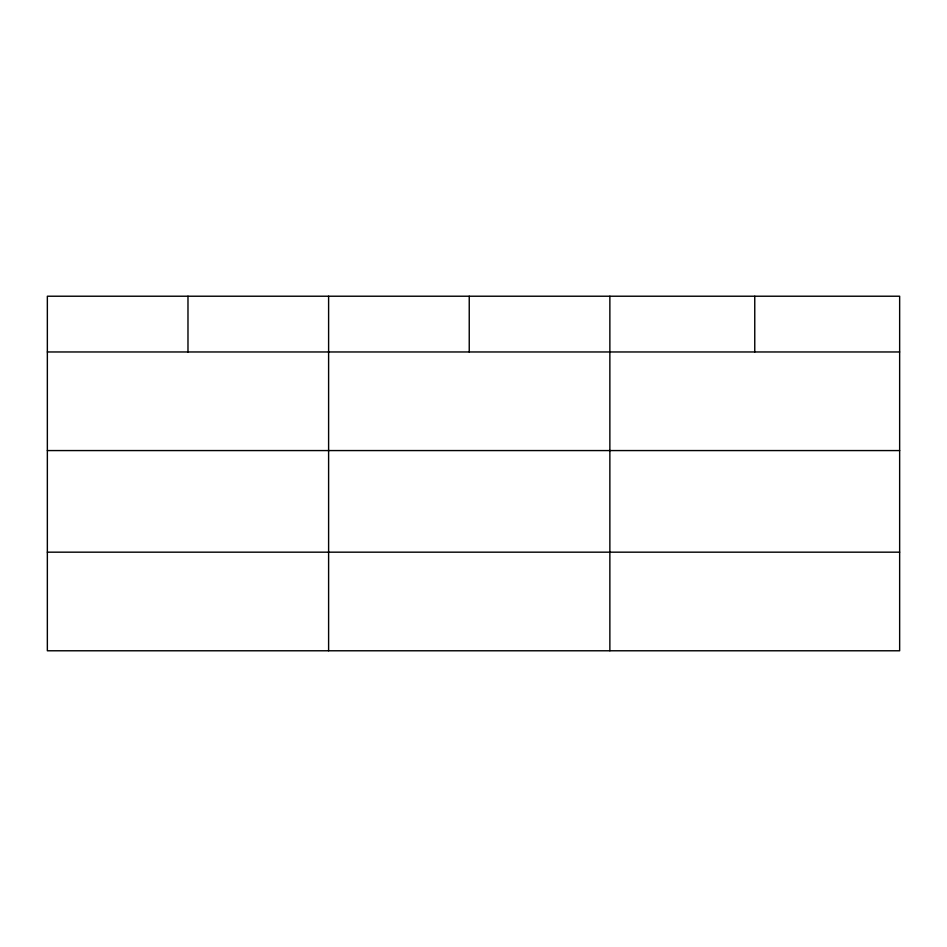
<?xml version="1.0" encoding="UTF-8"?>
<svg xmlns="http://www.w3.org/2000/svg" width="947" height="947" viewBox="0 0 947 947"><rect width="100%" height="100%" fill="white"/><g stroke="black" fill="none" stroke-linecap="round" stroke-linejoin="round"><path stroke-width="1.42" d="M899.65 450.571L899.65 296.222L47.35 296.222L47.35 650.778L899.65 650.778L899.65 450.571L47.35 450.571M47.35 351.964L899.65 351.964M47.35 552.172L899.65 552.172M754.759 296.222L754.759 351.964M609.868 296.222L609.868 650.778M469.238 296.222L469.238 351.964M328.609 296.222L328.609 650.778M187.98 296.222L187.98 351.964"/></g></svg>
